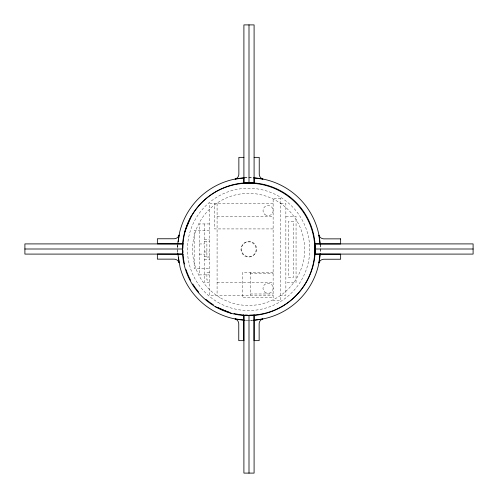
<?xml version="1.0" encoding="UTF-8"?>
<svg xmlns="http://www.w3.org/2000/svg" width="498" height="498" viewBox="0 0 498 498"><rect width="100%" height="100%" fill="white"/><g stroke="black" fill="none" stroke-linecap="round" stroke-linejoin="round"><path stroke-width="0.37" stroke-dasharray="2.49 1.87" d="M177.736 248.222L177.923 244.443M177.711 246.666L177.917 244.555M244.63 177.749L247.543 177.749M249 177.749L253.364 177.749M273.128 203.558L209.44 203.558L209.44 295.264L273.128 295.264M280.772 203.558L285.864 203.558L285.864 295.264L280.772 295.264M217.084 216.294L273.128 216.294M285.864 216.294L296.055 216.294L296.055 282.528L285.864 282.528M209.44 223.938L199.25 223.938L199.25 274.884L209.44 274.884M273.128 228.924L214.538 228.924L214.538 203.558M209.44 230.306L194.158 230.306L194.158 268.515L209.44 268.515M204.348 239.221L209.44 239.221M204.348 241.767L209.44 241.767M199.25 243.952L204.348 243.952M204.348 251.957L209.44 251.957M199.25 254.117L204.348 254.117M204.348 256.787L209.44 256.787M209.44 257.055L206.894 257.055L206.894 241.767M204.348 259.601L209.44 259.601M209.44 272.338L206.894 272.338L206.894 279.982L209.44 279.982M273.128 272.338L242.557 272.338L242.557 297.81L273.128 297.81M250.201 273.595L273.128 273.595M209.44 282.26L204.348 282.26L204.348 223.938M217.084 282.528L273.128 282.528M250.201 293.982L273.128 293.982M244.63 320.251L249 320.251M249.728 320.251L253.364 320.251M177.749 249L177.811 252.891M320.251 244.636L320.251 248.272M320.251 249L320.251 253.37M250.201 272.338L250.201 295.264M217.084 203.558L217.084 295.264M177.749 244.63L177.749 248.272M177.749 250.457L177.749 252.642M320.177 244.337A71.326 71.326 0 0 1 320.177 253.663M253.663 320.177A71.326 71.326 0 0 1 244.337 320.177M244.331 177.823A71.326 71.326 0 0 1 253.663 177.823M280.772 198.459L273.128 198.459L273.128 300.356L280.772 300.356L280.772 198.459M293.509 221.386L288.41 221.386L288.41 277.43L293.509 277.43L293.509 221.386M218.024 302.354A61.136 61.136 0 0 0 309.731 249.411A61.136 61.136 0 0 0 218.024 196.461A61.136 61.136 0 0 0 218.024 302.354M245.184 255.686A7.644 7.644 0 0 0 256.651 249.068A7.644 7.644 0 0 0 245.184 242.445A7.644 7.644 0 0 0 245.184 255.686M264.992 292.32A5.092 5.092 0 0 0 273.128 288.896A5.092 5.092 0 0 0 266.094 283.561A5.092 5.092 0 0 0 264.992 292.32M265.004 214.675A5.092 5.092 0 0 0 273.134 211.258A5.092 5.092 0 0 0 266.106 205.923A5.092 5.092 0 0 0 265.004 214.675M244.773 256.028A7.644 7.644 0 0 0 256.233 249.411A7.644 7.644 0 0 0 244.773 242.794A7.644 7.644 0 0 0 244.773 256.028M220.57 297.947A56.044 56.044 0 0 0 304.639 249.411A56.044 56.044 0 0 0 220.57 200.875A56.044 56.044 0 0 0 220.57 297.947"/><path stroke-width="0.75" d="M243.902 177.749L243.927 183.09L254.098 183.04L254.092 177.749M243.902 314.91L243.902 473.1L254.092 473.1L254.067 314.91L254.042 340.644L259.141 340.644L259.141 323.806C259.153 321.552 260.74 319.479 262.913 318.882L254.092 320.251M320.015 254.148L318.882 263.019C319.479 260.846 321.552 259.253 323.806 259.24L340.644 259.24L340.644 254.148L314.954 254.098L314.91 243.908L473.1 243.902L473.1 254.092L314.91 254.098L315.159 249L473.1 249M182.878 248.272L183.09 243.908L177.749 243.908L179.535 232.803A71.326 71.326 0 0 1 244.331 177.823M183.046 243.902L183.332 240.353A66.234 66.234 0 0 1 184.497 233.96M178.116 241.704L179.031 235.579M254.092 183.09L254.092 24.9L243.902 24.9L243.902 183.09L254.098 183.04M178.34 257.696L179.118 262.913C178.521 260.74 176.448 259.153 174.194 259.141L157.356 259.141L157.356 254.042L177.749 254.092L177.823 253.663L180.102 267.463A71.326 71.326 0 0 0 244.337 320.177M179.118 234.981C178.521 237.154 176.448 238.747 174.194 238.76L157.356 238.76L157.356 243.852L177.749 243.883M184.615 232.267L191.232 216.294M177.749 254.092L183.09 254.067L183.65 259.788A66.234 66.234 0 0 0 184.497 264.04M320.251 243.908L314.91 243.933M243.952 177.985L235.081 179.118C237.253 178.521 238.847 176.448 238.859 174.194L238.859 157.356L243.952 157.356M249.728 315.122L254.092 314.91M251.166 182.803L245.39 182.897A66.234 66.234 0 0 1 252.611 182.866M254.142 157.356L259.24 157.356L259.24 174.194C259.253 176.448 260.84 178.521 263.012 179.118L254.142 177.985M183.09 243.908L24.9 243.908L24.9 254.092L183.09 254.092M24.9 249L182.841 249M245.358 314.979L247.543 315.091M215.478 306.768A66.234 66.234 0 0 0 314.829 249.411A66.234 66.234 0 0 0 215.478 192.047A66.234 66.234 0 0 0 215.478 306.768L231.452 313.385M182.915 250.457L183.021 252.642M315.103 245.39L315.197 251.166M243.896 314.96L243.902 320.251M249 24.9L249 182.841M249 315.159L249 473.1M315.134 245.39A66.234 66.234 0 0 1 315.134 252.611M315.041 254.055A66.234 66.234 0 0 1 266.835 312.788M266.144 312.974A66.234 66.234 0 0 1 254.048 315.041M243.945 315.041A66.234 66.234 0 0 1 233.96 313.503M229.08 312.165A66.234 66.234 0 0 1 218.417 307.752M213.412 304.863A66.234 66.234 0 0 1 205.873 299.267M198.727 292.127A66.234 66.234 0 0 1 192.751 283.978M190.585 280.218A66.234 66.234 0 0 1 186.053 269.605M184.665 233.257A66.234 66.234 0 0 1 243.945 182.959M254.048 182.959A66.234 66.234 0 0 1 315.041 243.945M320.177 253.663A71.326 71.326 0 0 1 253.663 320.177M253.663 177.823A71.326 71.326 0 0 1 320.177 244.337M340.644 238.859L323.806 238.859C321.552 238.847 319.479 237.26 318.882 235.087L320.015 243.958L340.644 243.958L340.644 238.859M243.852 340.644L238.76 340.644L238.76 323.806C238.747 321.552 237.154 319.479 234.981 318.882L243.852 320.015L243.852 340.644"/></g></svg>
